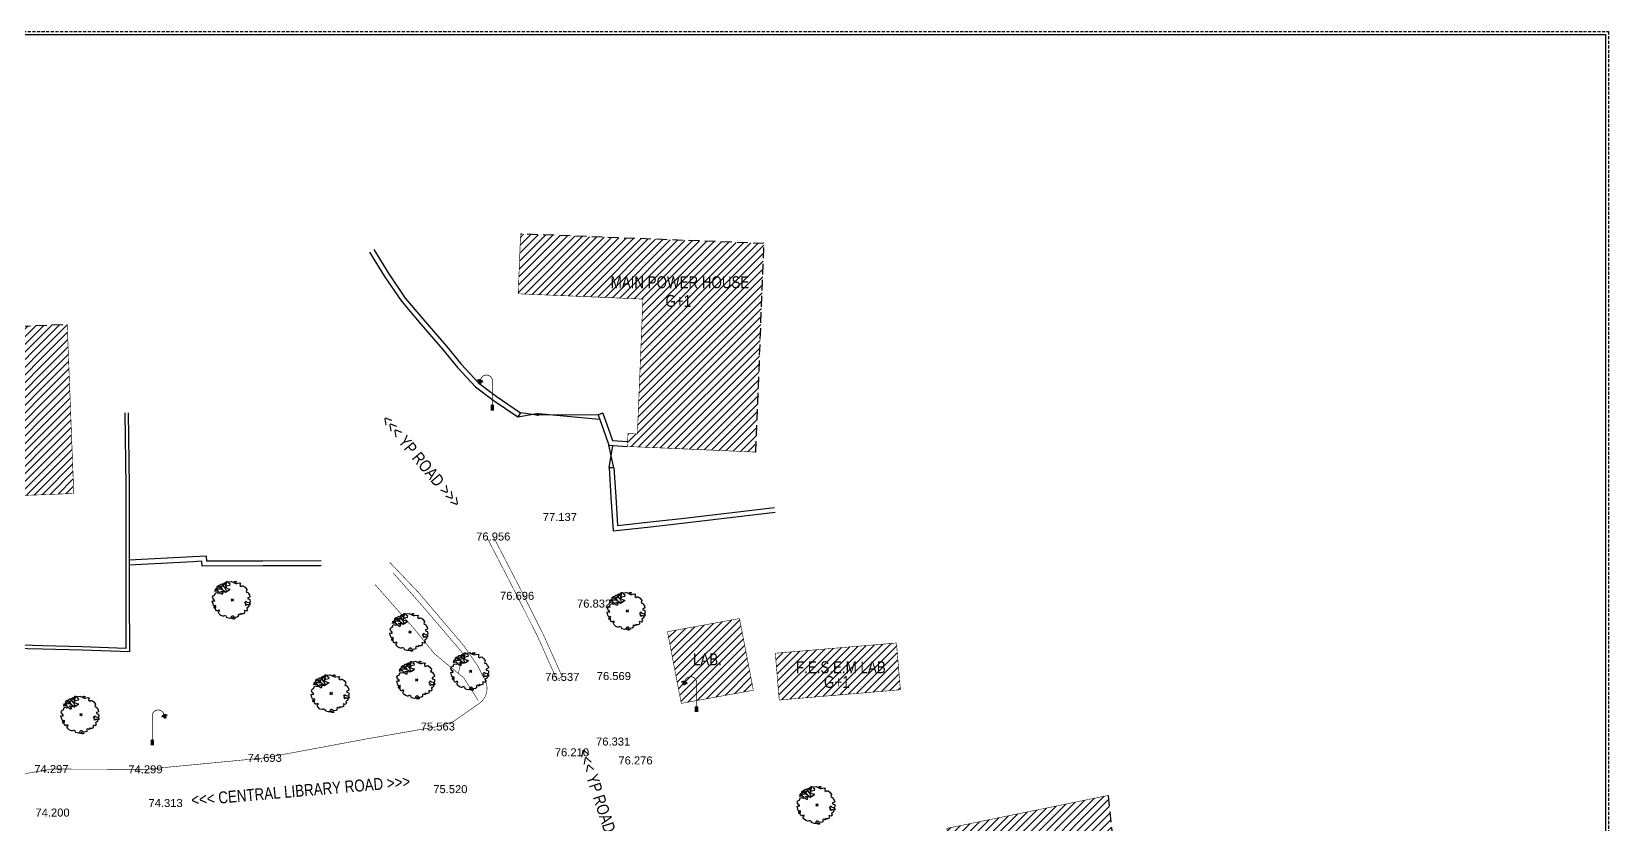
# Model space of a CAD drawing. Header units: inches. Extents: x 1254 to 1542, y 933 to 1230.
# Drawn here: x 1413.7 to 1541.8, y 1165.6 to 1230 of the extents above; entities that cross this region are included whole.
import ezdxf
from ezdxf.enums import TextEntityAlignment as Align

# ---------------------------------------------------------------- set-up
doc = ezdxf.new("R2010")
doc.units = ezdxf.units.IN
doc.header["$MEASUREMENT"] = 0
doc.header["$PDMODE"] = 35
doc.header["$PDSIZE"] = 0.1
doc.linetypes.add('ACAD_ISO04W100', pattern=[30, 24, -3, 0, -3])
doc.linetypes.add('HIDDEN', pattern=[0.375, 0.25, -0.125])
for name, color, linetype in [('bldg.', 1, 'Continuous'), ('comp. wall', 7, 'Continuous'), ('DIV', 50, 'Continuous'), ('DRAIN (S.W)', 130, 'HIDDEN'), ('HACH BLDG.', 182, 'Continuous'), ('LEVEL', 171, 'Continuous'), ('path', 30, 'ACAD_ISO04W100'), ('road', 252, 'Continuous'), ('STR H', 251, 'Continuous'), ('structure', 200, 'Continuous'), ('text', 7, 'Continuous'), ('TREE', 3, 'Continuous')]:
    doc.layers.add(name, color=color, linetype=linetype)
for name, color, linetype, lineweight in [('footpath', 40, 'ACAD_ISO04W100', 25), ('GATE', 211, 'Continuous', 25), ('room', 200, 'Continuous', 18), ('TE', 1, 'Continuous', 20)]:
    doc.layers.add(name, color=color, linetype=linetype, lineweight=lineweight)
doc.styles.get("Standard").update_dxf_attribs({"font": 'arial.ttf'})
doc.styles.add('style2', font='arial.ttf')
pattern_1 = [(45, (467.107, 39.5311), (-0.30935922, 0.30935922), [])]

# ---------------------------------------------------------------- blocks, each defined once
blk = doc.blocks.new('PV07')
at = {"layer": 'TREE'}
for p, q in [((-2.29, 4.05), (-2.6, 4.31)), ((-1.71, 3.82), (-2.35, 4.45)), ((-1.71, 3.82), (-1.92, 4.59)), ((-1.71, 3.82), (-1.49, 4.36)), ((-1.49, 4.36), (-1.44, 4.64)), ((-4.2, 2.36), (-4.71, 2.24)), ((-4.2, 2.36), (-4.43, 2.61)), ((-3.65, 2.27), (-4.2, 2.36)), ((-3.83, 2.82), (-4.14, 3.22)), ((-3.83, 2.82), (-4.03, 2.79)), ((-3.65, 2.27), (-3.89, 2.59)), ((-3.43, 2.82), (-3.83, 2.82)), ((-3.34, 1.98), (-3.65, 2.27)), ((-1.77, 2.1), (-3.56, 3.36)), ((-2.75, 2.79), (-3.43, 2.82)), ((-2.82, 3.26), (-2.85, 3.45)), ((-2.56, 2.65), (-2.82, 3.26)), ((-2.26, 3.42), (-2.6, 3.73)), ((-2.23, 3.42), (-2.29, 4.05)), ((-1.89, 3.07), (-2.26, 3.42)), ((-1.89, 3.07), (-1.71, 3.82)), ((-1.46, 2.24), (-1.89, 3.07)), ((0, 0), (-0.2, 0)), ((0, 0), (0, 0.2)), ((0, 0), (0, -0.2)), ((0, 0), (0.2, 0))]:
    blk.add_line(p, q, dxfattribs=at)
at = {"layer": 'TREE', "flags": 128}
for points in [[(0.39, -4.4), (0.29, -4.2), (-0.04, -4.23), (-0.35, -4.43), (-0.26, -4.66), (-0.23, -4.8), (-0.69, -4.86), (-1.31, -4.66), (-1.55, -4.46), (-1.46, -4.29), (-1.83, -4.12), (-2.08, -4.12), (-2.29, -4.26), (-2.45, -4.26), (-2.97, -4.09), (-3.46, -3.63), (-3.62, -3.31), (-3.59, -3.11), (-3.4, -2.91), (-3.46, -2.68), (-3.77, -2.71), (-3.8, -2.86), (-4.11, -2.86), (-4.33, -2.57), (-4.39, -2.2), (-4.36, -1.88), (-4.3, -1.68), (-4.39, -1.45), (-4.63, -1.57), (-4.91, -1.42), (-5.06, -1.05), (-5.25, -0.31), (-5.03, -0.22), (-4.85, -0.25), (-4.73, -0.31), (-4.57, -0.22), (-4.73, 0.04), (-4.97, 0.21), (-5.1, 0.47), (-5.19, 0.72), (-5, 1.15), (-4.73, 1.3), (-4.54, 1.35), (-4.51, 1.61), (-4.39, 1.87), (-3.99, 1.98), (-3.68, 1.84), (-3.34, 1.98), (-2.97, 1.7), (-2.63, 1.5), (-2.39, 1.84), (-2.72, 2.04), (-3.03, 2.24), (-2.79, 2.33), (-2.32, 2.21), (-1.77, 2.1), (-1.37, 2.3), (-0.94, 2.56), (-0.57, 2.79), (-0.97, 2.87), (-1.62, 3.16), (-1.68, 3.47), (-1.43, 3.73), (-1.06, 3.85), (-0.66, 3.93), (-0.57, 4.13), (-0.94, 4.39), (-0.88, 4.76), (-0.24, 4.9)], [(-1.73, 4.72), (-1.58, 4.88), (-1.27, 4.88), (-1.25, 4.7), (-1.44, 4.64), (-1.68, 4.63), (-1.72, 4.71)], [(-0.26, 4.91), (0.29, 4.62), (0.88, 4.31), (1.22, 4.36), (1.83, 4.48), (2.26, 4.39), (2.05, 4.22), (2.02, 3.79), (2.02, 3.79), (2.42, 3.56), (2.57, 3.7), (2.88, 3.76), (3.4, 3.36), (3.83, 2.79), (3.74, 2.47), (3.62, 2.21), (3.74, 2.07), (4.08, 2.1), (4.27, 1.67), (4.54, 1.3), (4.64, 0.87), (4.39, 0.7), (4.08, 0.58), (4.05, 0.32), (4.24, 0.27), (4.64, 0.15), (4.67, -0.48), (4.51, -0.68), (4.3, -0.71), (3.77, -0.56), (3.68, -0.33), (3.43, -0.45), (3.19, -0.71), (3.43, -0.85), (3.5, -1.05), (3.34, -1.22), (3.62, -1.37), (3.87, -1.17), (4.17, -1.17), (4.36, -1.51), (4.36, -1.74), (4.11, -1.94), (3.9, -2), (3.83, -2.23), (4.02, -2.4), (3.9, -2.66), (3.71, -2.94), (3.4, -2.86), (3.19, -2.77), (3.13, -2.91), (3.22, -3.09), (3.22, -3.29), (3.19, -3.46), (2.82, -3.6), (2.54, -3.63), (2.29, -3.51), (2.14, -3.6), (2.36, -3.8), (2.02, -3.86), (1.77, -3.69), (1.49, -3.86), (1.52, -4.09), (1.52, -4.37), (1.25, -4.52), (0.82, -4.6), (0.39, -4.4)], [(0.57, 4.88), (0.79, 4.91), (1.06, 4.82), (1.12, 4.68), (0.94, 4.68), (0.75, 4.62), (0.6, 4.74), (0.57, 4.88)], [(-4.26, 2.99), (-3.99, 2.9), (-4.05, 2.7), (-4.3, 2.64), (-4.51, 2.59), (-4.45, 2.76), (-4.42, 2.87), (-4.26, 2.99)], [(-2.84, 4.14), (-2.69, 3.93), (-2.56, 3.68), (-2.85, 3.45), (-3.25, 3.45), (-3.53, 3.36), (-3.99, 3.25), (-3.99, 3.53), (-3.59, 3.79), (-3.19, 3.9), (-3.06, 4.13), (-2.84, 4.14)], [(-4.85, -1.8), (-4.88, -2), (-4.6, -2.23), (-4.51, -1.91), (-4.66, -1.8), (-4.85, -1.8)], [(4.7, -0.91), (4.42, -0.97), (4.42, -1.17), (4.6, -1.28), (4.82, -1.14), (4.7, -0.91)], [(0.14, -4.63), (0.45, -4.8), (0.75, -4.86), (0.63, -4.98), (0.29, -5), (-0.05, -4.96), (-0.01, -4.83), (0.02, -4.63), (0.14, -4.63)]]:
    blk.add_lwpolyline(points, dxfattribs=at)
at = {"layer": 'TREE'}
blk.add_point((0, 0), dxfattribs=at)
blk = doc.blocks.new('TREE12')
at = {"layer": 'TREE', "xscale": 99.88372093023256, "yscale": 99.88372093023256, "zscale": 99.88372093023256}
blk.add_blockref('PV07', (411, 285), dxfattribs=at)
blk = doc.blocks.new('LIGHT POLE')
at = {"layer": 'footpath'}
h = blk.add_hatch(color=252, dxfattribs=at)
h.paths.add_polyline_path([(1081.129, 940.637), (1081.129, 940.731, -0.654472), (1081.066, 940.731), (1081.066, 940.637)])
h.paths.add_polyline_path([(1081.129, 940.731, 0.298071), (1081.098, 940.751), (1081.097, 940.711, 0.298304)])
h.paths.add_polyline_path([(1081.097, 940.711), (1081.098, 940.751, 0.298224), (1081.066, 940.731, 0.297991)])
at = {"layer": 'room'}
blk.add_hatch(color=130, dxfattribs=at).paths.add_polyline_path([(1081.276, 941.173), (1081.387, 941.208, 0.502288)])
at = {"layer": 'structure'}
blk.add_hatch(color=30, dxfattribs=at).paths.add_polyline_path([(1081.311, 941.184, 1), (1081.352, 941.197)])
at = {"layer": 'footpath'}
for points in [[(1081.315, 941.171), (1081.307, 941.155)], [(1081.321, 941.167), (1081.32, 941.158)], [(1081.329, 941.164), (1081.329, 941.147)], [(1081.337, 941.164), (1081.338, 941.154)], [(1081.344, 941.166), (1081.348, 941.152)], [(1081.349, 941.171), (1081.353, 941.165)], [(1081.354, 941.179), (1081.366, 941.166)]]:
    blk.add_lwpolyline(points, dxfattribs=at)
at = {"layer": 'footpath', "color": 5, "linetype": 'Continuous', "const_width": 0.002}
blk.add_lwpolyline([(1081.129, 940.731, 0.654472), (1081.066, 940.731, 0.654472)], format="xyb", close=True, dxfattribs=at)
blk.add_lwpolyline([(1081.129, 940.731), (1081.129, 940.637), (1081.066, 940.637), (1081.066, 940.731)], dxfattribs=at)
at = {"layer": 'room', "color": 130}
blk.add_line((1081.276, 941.173), (1081.387, 941.208), dxfattribs=at)
blk.add_arc((1081.344, 941.149), 0.0723, 54.1333, 160.8126, dxfattribs=at)
at = {"layer": 'room'}
blk.add_arc((1081.331, 941.191), 0.0214, 197.473, 17.473, dxfattribs=at)
at = {"layer": 'TE', "color": 7, "const_width": 0.0136}
blk.add_lwpolyline([(1081.097, 940.677), (1081.098, 941.217, -0.774922), (1081.321, 941.22)], format="xyb", dxfattribs=at)

msp = doc.modelspace()

# ---------------------------------------------------------------- hatches: boundary and pattern name
at = {"layer": 'HACH BLDG.', "lineweight": 30}
h = msp.add_hatch(dxfattribs=at)
h.set_pattern_fill('ANSI31', color=256, scale=3.5)
h.set_pattern_definition(pattern_1)
h.paths.add_polyline_path([(1473.202, 1212.82), (1453.429, 1213.586), (1453.241, 1208.734), (1463.368, 1208.303), (1462.984, 1198.959), (1462.918, 1197.349), (1462.157, 1197.38), (1462.101, 1196.33), (1472.545, 1195.875)])
h.paths.add_polyline_path([(1460.496, 1208.918), (1472.261, 1208.918), (1472.261, 1210.424), (1460.496, 1210.424)], flags=24)
h.paths.add_polyline_path([(1464.958, 1207.398), (1467.538, 1207.398), (1467.538, 1208.903), (1464.958, 1208.903)], flags=24)
h = msp.add_hatch(dxfattribs=at)
h.set_pattern_fill('ANSI31', color=256, scale=3.5)
h.set_pattern_definition(pattern_1)
h.paths.add_polyline_path([(1416.605, 1206.254), (1398.33, 1205.546), (1398.795, 1194.855), (1405.648, 1195.153), (1405.767, 1192.071), (1417.137, 1192.511)])
h.paths.add_polyline_path([(1404.884, 1200.901), (1413.577, 1200.901), (1413.577, 1202.406), (1404.884, 1202.406)], flags=24)
h.paths.add_polyline_path([(1407.112, 1199.523), (1409.693, 1199.523), (1409.693, 1201.029), (1407.112, 1201.029)], flags=24)
at = {"layer": 'STR H', "lineweight": 30}
h = msp.add_hatch(dxfattribs=at)
h.set_pattern_fill('ANSI31', color=256, scale=3.5)
h.set_pattern_definition(pattern_1)
h.paths.add_polyline_path([(1471.213, 1182.35), (1465.362, 1181.283), (1466.486, 1175.462), (1467.725, 1175.688), (1467.727, 1177.247, 0.7813412), (1466.766, 1177.254, -0.2315188), (1466.96, 1177.061), (1466.809, 1177.108, -1), (1466.634, 1177.164), (1466.483, 1177.211, -0.2425618), (1466.766, 1177.254, -0.7813412), (1467.727, 1177.247), (1467.725, 1175.688), (1472.337, 1176.529)])
h.paths.add_polyline_path([(1467.186, 1178.311), (1470.021, 1178.311), (1470.021, 1179.766), (1467.186, 1179.766)], flags=24)
h = msp.add_hatch(dxfattribs=at)
h.set_pattern_fill('ANSI31', color=256, scale=3.5)
h.set_pattern_definition(pattern_1)
h.paths.add_polyline_path([(1483.962, 1180.366), (1474.12, 1179.533), (1474.443, 1175.736), (1484.285, 1176.569)])
h.paths.add_polyline_path([(1475.55, 1177.643), (1483.341, 1177.643), (1483.341, 1179.148), (1475.55, 1179.148)], flags=24)
h.paths.add_polyline_path([(1477.834, 1176.449), (1480.414, 1176.449), (1480.414, 1177.953), (1477.834, 1177.953)], flags=24)
h = msp.add_hatch(dxfattribs=at)
h.set_pattern_fill('ANSI31', color=256, scale=3.5)
h.set_pattern_definition(pattern_1)
h.paths.add_polyline_path([(1501.152, 1167.979), (1488.064, 1165.309), (1489.32, 1153.329), (1494.203, 1153.841), (1502.54, 1154.713)])
h.paths.add_polyline_path([(1491.911, 1159.159), (1498.616, 1159.159), (1498.616, 1160.665), (1491.911, 1160.665)], flags=24)
h.paths.add_polyline_path([(1493.337, 1160.509), (1497.031, 1160.509), (1497.031, 1162.014), (1493.337, 1162.014)], flags=24)

# ---------------------------------------------------------------- linework, layer by layer
at = {"layer": 'bldg.', "lineweight": 30, "const_width": 0.045}
for points in [[(1472.545, 1195.875), (1462.101, 1196.33), (1462.157, 1197.38), (1462.918, 1197.349), (1462.984, 1198.959), (1463.368, 1208.303), (1453.241, 1208.734), (1453.429, 1213.586)], [(1398.33, 1205.546), (1398.795, 1194.855), (1405.648, 1195.153), (1405.767, 1192.071), (1417.137, 1192.511), (1416.605, 1206.254)]]:
    msp.add_lwpolyline(points, dxfattribs=at)
at = {"layer": 'comp. wall', "color": 55, "linetype": 'HIDDEN', "lineweight": 30, "ltscale": 3.5}
for points in [[(1473.202, 1212.82), (1453.429, 1213.586)], [(1472.545, 1195.875), (1473.202, 1212.82)], [(1398.33, 1205.546), (1416.605, 1206.254)], [(1501.152, 1167.979), (1502.54, 1154.713)]]:
    msp.add_lwpolyline(points, dxfattribs=at)
at = {"layer": 'comp. wall'}
for points in [[(1441.158, 1212.115), (1442.388, 1210.124), (1443.751, 1208.146), (1445.339, 1206.259), (1447.101, 1204.221), (1448.315, 1202.752), (1449.768, 1201.176), (1451.211, 1200.1), (1453.197, 1198.738)], [(1441.498, 1212.325), (1442.723, 1210.343), (1444.069, 1208.389), (1445.643, 1206.519), (1447.406, 1204.479), (1448.616, 1203.015), (1450.037, 1201.475), (1451.444, 1200.426), (1453.423, 1199.068)], [(1421.287, 1199.071), (1421.365, 1193.093), (1421.366, 1188.476), (1421.365, 1184.236), (1421.377, 1179.928), (1417.815, 1180.056), (1414.572, 1180.135), (1412.264, 1180.21), (1410.718, 1180.263)], [(1421.567, 1199.075), (1421.645, 1193.095), (1421.646, 1188.476), (1421.645, 1184.236), (1421.658, 1179.638), (1417.807, 1179.776), (1414.564, 1179.855), (1412.255, 1179.93), (1410.729, 1179.982)], [(1453.423, 1199.068), (1453.197, 1198.738)], [(1460.107, 1199.024), (1459.73, 1198.89)], [(1460.107, 1199.024), (1460.695, 1197.364), (1460.89, 1196.808), (1462.127, 1196.729)], [(1459.73, 1198.89), (1460.318, 1197.231), (1460.6, 1196.426), (1462.101, 1196.33)], [(1461.019, 1194.607), (1460.6, 1196.426)], [(1460.62, 1194.583), (1460.926, 1196.405)], [(1461.019, 1194.607), (1460.62, 1194.583)], [(1460.62, 1194.583), (1460.764, 1192.208), (1460.944, 1189.465), (1463.998, 1189.804), (1466.556, 1190.09), (1474.114, 1190.981)], [(1461.019, 1194.607), (1461.163, 1192.233), (1461.316, 1189.909), (1463.954, 1190.202), (1466.51, 1190.487), (1474.067, 1191.378)], [(1437.226, 1187.046), (1432.5, 1187.023), (1427.949, 1187.018), (1427.927, 1187.428), (1426.818, 1187.369), (1421.646, 1187.093)], [(1437.228, 1186.646), (1432.501, 1186.623), (1427.57, 1186.617), (1427.549, 1187.007), (1426.839, 1186.969), (1421.646, 1186.693)]]:
    msp.add_lwpolyline(points, dxfattribs=at)
at = {"layer": 'DIV', "color": 8, "ltscale": 2.5, "const_width": 0.045}
msp.add_lwpolyline([(1451.214, 1189.016), (1453.558, 1184.478), (1455.275, 1181.063), (1456.821, 1177.611), (1456.372, 1177.41), (1454.831, 1180.852), (1453.12, 1184.255), (1450.777, 1188.79)], dxfattribs=at)
at = {"layer": 'DIV', "linetype": 'HIDDEN', "ltscale": 2.5, "const_width": 0.045}
msp.add_lwpolyline([(1451.214, 1189.016), (1453.558, 1184.478), (1455.275, 1181.063), (1456.821, 1177.611), (1456.372, 1177.41), (1454.831, 1180.852), (1453.12, 1184.255), (1450.777, 1188.79)], dxfattribs=at)
at = {"layer": 'DRAIN (S.W)', "color": 114}
msp.add_lwpolyline([(1253.652, 1230.034), (1541.799, 1230.034), (1541.799, 933.31), (1253.652, 933.31)], close=True, dxfattribs=at)
at = {"layer": 'DRAIN (S.W)', "color": 240, "linetype": 'Continuous'}
msp.add_lwpolyline([(1253.902, 1229.784), (1541.549, 1229.784), (1541.549, 933.56), (1253.902, 933.56)], close=True, dxfattribs=at)
at = {"layer": 'GATE'}
for points in [[(1453.197, 1198.738), (1454.741, 1199)], [(1454.746, 1198.862), (1453.423, 1199.068)], [(1454.741, 1199), (1454.879, 1199.005)], [(1454.741, 1199), (1454.746, 1198.862), (1454.879, 1199.005), (1454.884, 1198.867), (1454.741, 1199)], [(1454.879, 1199.005), (1459.848, 1198.556)], [(1454.746, 1198.862), (1454.884, 1198.867)], [(1459.73, 1198.89), (1454.884, 1198.867)]]:
    msp.add_lwpolyline(points, dxfattribs=at)
at = {"layer": 'path', "lineweight": 30, "ltscale": 0.045, "const_width": 0.045}
for points in [[(1449.99, 1175.697), (1448.824, 1177.525), (1446.429, 1179.494), (1444.806, 1181.494), (1441.602, 1185.119)], [(1443.089, 1186.053), (1445.508, 1183.316), (1448.717, 1179.555)], [(1448.717, 1179.555), (1448.381, 1177.889)]]:
    msp.add_lwpolyline(points, dxfattribs=at)
at = {"layer": 'road', "linetype": 'HIDDEN', "ltscale": 3, "const_width": 0.045}
msp.add_lwpolyline([(1330.528, 1174.76), (1340.374, 1176.265), (1354.146, 1177.275), (1362.837, 1177.825), (1373.025, 1177.983, -0.119518), (1379.248, 1175.789), (1389.384, 1172.719), (1397.189, 1169.64), (1398.598, 1169.205), (1401.118, 1168.612), (1407.693, 1168.792), (1415.323, 1170.127), (1422.96, 1170.103), (1432.648, 1171.033), (1440.992, 1172.587), (1446.71, 1173.583), (1447.958, 1173.979), (1450.002, 1175.408, 0.4111789), (1450.491, 1177.444), (1449.964, 1178.482), (1448.841, 1180.121), (1445.157, 1184.445), (1442.813, 1186.907)], format="xyb", dxfattribs=at)
at = {"layer": 'structure', "lineweight": 30, "const_width": 0.045}
for points in [[(1471.213, 1182.35), (1465.362, 1181.283), (1466.486, 1175.462), (1472.337, 1176.529), (1471.213, 1182.35)], [(1483.962, 1180.366), (1474.12, 1179.533), (1474.443, 1175.736), (1484.285, 1176.569), (1483.962, 1180.366)], [(1501.152, 1167.979), (1488.064, 1165.309), (1489.32, 1153.329), (1494.203, 1153.841), (1502.54, 1154.713)]]:
    msp.add_lwpolyline(points, dxfattribs=at)

# ---------------------------------------------------------------- block references
at = {"layer": 'footpath', "lineweight": 30, "yscale": 4.303124999999286, "zscale": 4.303124999999286}
for p, xscale, rotation in [((6097.48, -2855.03), -4.303124999999286, 359.9186031832352), ((6114.067, -2879.531), -4.303124999999286, 359.9186031832352), ((-3228.416, -2875.822), 4.303124999999286, 0.002372191594965853)]:
    msp.add_blockref('LIGHT POLE', p, dxfattribs=dict(at, xscale=xscale, rotation=rotation))
at = {"layer": 'TREE', "lineweight": 30, "xscale": 0.003098344733628733, "yscale": 0.003098344733628733, "zscale": 0.003098344733628733, "rotation": 0.01378477141140166}
for p in [(1428.741, 1182.974), (1460.822, 1182.081), (1443.171, 1180.37), (1443.725, 1176.481), (1448.107, 1177.186), (1436.774, 1175.387), (1416.449, 1173.656), (1476.239, 1166.319)]:
    msp.add_blockref('TREE12', p, dxfattribs=at)

# ---------------------------------------------------------------- texts
at = {"layer": 'LEVEL'}
for s, p in [('77.137', (1456.621, 1190.6)), ('76.956', (1451.214, 1189.016)), ('76.696', (1453.148, 1184.199)), ('76.832', (1459.402, 1183.568)), ('76.537', (1456.821, 1177.611)), ('76.569', (1461.006, 1177.681)), ('75.563', (1446.71, 1173.583)), ('76.331', (1460.95, 1172.361)), ('74.693', (1432.648, 1171.033)), ('76.210', (1457.602, 1171.489)), ('76.276', (1462.766, 1170.828)), ('74.297', (1415.323, 1170.127)), ('74.299', (1422.96, 1170.103)), ('75.520', (1447.727, 1168.495)), ('74.200', (1415.411, 1166.592)), ('74.313', (1424.595, 1167.371))]:
    msp.add_text(s, height=0.65, dxfattribs=at).set_placement(p, align=Align.MIDDLE_CENTER)
at = {"layer": 'text', "color": 0, "lineweight": 30, "style": 'style2', "width": 0.8}
for s, p in [('MAIN POWER HOUSE', (1460.747, 1209.186, 100.315)), ('G+1', (1465.208, 1207.666, 100.315)), ('LAB.', (1467.428, 1178.554, 100.315)), ('F.E.S.E.M LAB', (1475.8, 1177.91, 100.315)), ('G+1', (1478.084, 1176.716, 100.315))]:
    msp.add_text(s, height=0.97, dxfattribs=at).set_placement(p)
for s, rotation, p in [('<<< YP ROAD >>>', 310.00643, (1442.017, 1198.388, 100.315)), ('<<< YP ROAD >>>', 288.04752, (1458.066, 1171.591, 100.315)), ('<<< CENTRAL LIBRARY ROAD >>>', 4.93992, (1426.73, 1167.124, 100.315))]:
    msp.add_text(s, height=0.97, rotation=rotation, dxfattribs=at).set_placement(p)

doc.saveas('drawing.dxf')
